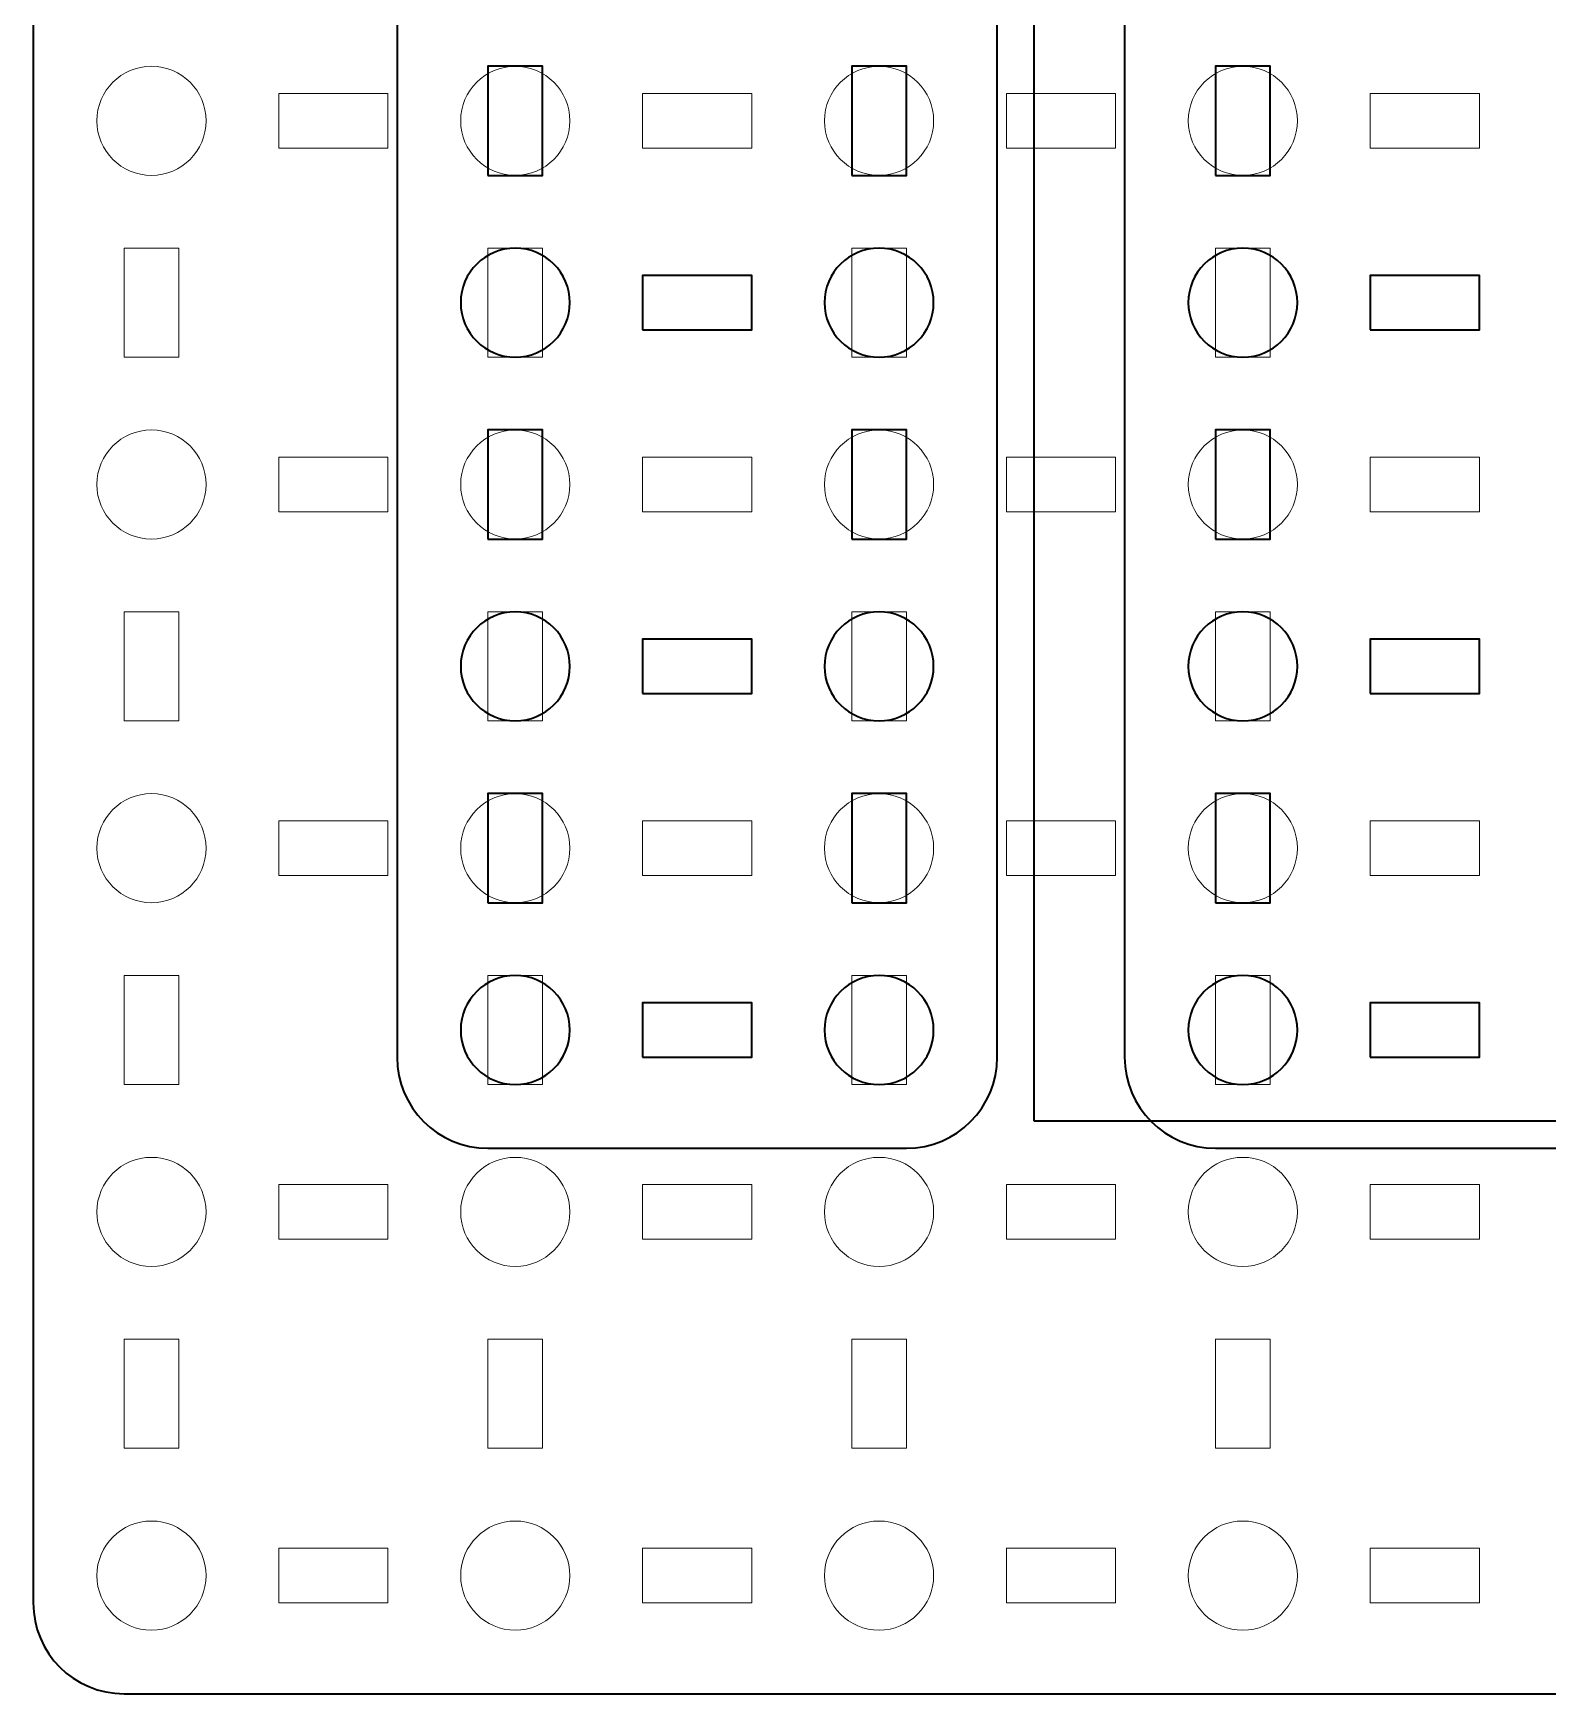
# Model space of a CAD drawing. Header units: centimetres. Extents: x -40 to 171, y -20 to 141.
# Drawn here: x -1.15 to 7.18, y 54.5 to 63.63 of the extents above; entities that cross this region are included whole.
import ezdxf

# ---------------------------------------------------------------- set-up
doc = ezdxf.new("R2010")
doc.units = ezdxf.units.CM
doc.header["$MEASUREMENT"] = 0
doc.layers.add('Layer 1', color=7, linetype='Continuous')

msp = doc.modelspace()

# ---------------------------------------------------------------- linework, layer by layer
at = {"layer": 'Layer 1', "color": 250, "lineweight": 35}
for points, knots in [([(17.65, 54.5), (17.65, 54.5), (-0.65, 54.5), (-0.65, 54.5), (-0.65, 54.5), (-0.92609, 54.5), (-1.15, 54.72391), (-1.15, 55), (-1.15, 55), (-1.15, 55), (-1.15, 81.3), (-1.15, 81.3), (-1.15, 81.3), (-1.15, 81.57609), (-0.92609, 81.8), (-0.65, 81.8), (-0.65, 81.8), (-0.65, 81.8), (17.65, 81.8), (17.65, 81.8), (17.65, 81.8), (17.92609, 81.8), (18.15, 81.57609), (18.15, 81.3), (18.15, 81.3), (18.15, 81.3), (18.15, 55), (18.15, 55), (18.15, 55), (18.15, 54.72391), (17.92609, 54.5), (17.65, 54.5)], [0, 0, 0, 0, 0.125, 0.125, 0.125, 0.125, 0.25, 0.25, 0.25, 0.25, 0.375, 0.375, 0.375, 0.375, 0.5, 0.5, 0.5, 0.5, 0.625, 0.625, 0.625, 0.625, 0.75, 0.75, 0.75, 0.75, 0.875, 0.875, 0.875, 0.875, 1, 1, 1, 1]), ([(3.65, 57.5), (3.65, 57.5), (1.35, 57.5), (1.35, 57.5), (1.35, 57.5), (1.07391, 57.5), (0.85, 57.72391), (0.85, 58), (0.85, 58), (0.85, 58), (0.85, 72.3), (0.85, 72.3), (0.85, 72.3), (0.85, 72.57609), (1.07391, 72.8), (1.35, 72.8), (1.35, 72.8), (1.35, 72.8), (3.65, 72.8), (3.65, 72.8), (3.65, 72.8), (3.92609, 72.8), (4.15, 72.57609), (4.15, 72.3), (4.15, 72.3), (4.15, 72.3), (4.15, 58), (4.15, 58), (4.15, 58), (4.15, 57.72391), (3.92609, 57.5), (3.65, 57.5)], [0, 0, 0, 0, 0.125, 0.125, 0.125, 0.125, 0.25, 0.25, 0.25, 0.25, 0.375, 0.375, 0.375, 0.375, 0.5, 0.5, 0.5, 0.5, 0.625, 0.625, 0.625, 0.625, 0.75, 0.75, 0.75, 0.75, 0.875, 0.875, 0.875, 0.875, 1, 1, 1, 1]), ([(11.65, 57.5), (11.65, 57.5), (5.35, 57.5), (5.35, 57.5), (5.35, 57.5), (5.07391, 57.5), (4.85, 57.72391), (4.85, 58), (4.85, 58), (4.85, 58), (4.85, 72.3), (4.85, 72.3), (4.85, 72.3), (4.85, 72.57609), (5.07391, 72.8), (5.35, 72.8), (5.35, 72.8), (5.35, 72.8), (11.65, 72.8), (11.65, 72.8), (11.65, 72.8), (11.92609, 72.8), (12.15, 72.57609), (12.15, 72.3), (12.15, 72.3), (12.15, 72.3), (12.15, 58), (12.15, 58), (12.15, 58), (12.15, 57.72391), (11.92609, 57.5), (11.65, 57.5)], [0, 0, 0, 0, 0.125, 0.125, 0.125, 0.125, 0.25, 0.25, 0.25, 0.25, 0.375, 0.375, 0.375, 0.375, 0.5, 0.5, 0.5, 0.5, 0.625, 0.625, 0.625, 0.625, 0.75, 0.75, 0.75, 0.75, 0.875, 0.875, 0.875, 0.875, 1, 1, 1, 1]), ([(1.35, 62.85), (1.35, 62.85), (1.35, 63.45), (1.35, 63.45), (1.35, 63.45), (1.35, 63.45), (1.65, 63.45), (1.65, 63.45), (1.65, 63.45), (1.65, 63.45), (1.65, 62.85), (1.65, 62.85), (1.65, 62.85), (1.65, 62.85), (1.35, 62.85), (1.35, 62.85)], [0, 0, 0, 0, 0.25, 0.25, 0.25, 0.25, 0.5, 0.5, 0.5, 0.5, 0.75, 0.75, 0.75, 0.75, 1, 1, 1, 1]), ([(3.35, 62.85), (3.35, 62.85), (3.35, 63.45), (3.35, 63.45), (3.35, 63.45), (3.35, 63.45), (3.65, 63.45), (3.65, 63.45), (3.65, 63.45), (3.65, 63.45), (3.65, 62.85), (3.65, 62.85), (3.65, 62.85), (3.65, 62.85), (3.35, 62.85), (3.35, 62.85)], [0, 0, 0, 0, 0.25, 0.25, 0.25, 0.25, 0.5, 0.5, 0.5, 0.5, 0.75, 0.75, 0.75, 0.75, 1, 1, 1, 1]), ([(5.35, 62.85), (5.35, 62.85), (5.35, 63.45), (5.35, 63.45), (5.35, 63.45), (5.35, 63.45), (5.65, 63.45), (5.65, 63.45), (5.65, 63.45), (5.65, 63.45), (5.65, 62.85), (5.65, 62.85), (5.65, 62.85), (5.65, 62.85), (5.35, 62.85), (5.35, 62.85)], [0, 0, 0, 0, 0.25, 0.25, 0.25, 0.25, 0.5, 0.5, 0.5, 0.5, 0.75, 0.75, 0.75, 0.75, 1, 1, 1, 1]), ([(1.2, 62.15), (1.2, 62.31566), (1.33434, 62.45), (1.5, 62.45), (1.5, 62.45), (1.66566, 62.45), (1.8, 62.31566), (1.8, 62.15), (1.8, 62.15), (1.8, 61.98434), (1.66566, 61.85), (1.5, 61.85), (1.5, 61.85), (1.33434, 61.85), (1.2, 61.98434), (1.2, 62.15)], [0, 0, 0, 0, 0.25, 0.25, 0.25, 0.25, 0.5, 0.5, 0.5, 0.5, 0.75, 0.75, 0.75, 0.75, 1, 1, 1, 1]), ([(3.2, 62.15), (3.2, 62.31566), (3.33434, 62.45), (3.5, 62.45), (3.5, 62.45), (3.66566, 62.45), (3.8, 62.31566), (3.8, 62.15), (3.8, 62.15), (3.8, 61.98434), (3.66566, 61.85), (3.5, 61.85), (3.5, 61.85), (3.33434, 61.85), (3.2, 61.98434), (3.2, 62.15)], [0, 0, 0, 0, 0.25, 0.25, 0.25, 0.25, 0.5, 0.5, 0.5, 0.5, 0.75, 0.75, 0.75, 0.75, 1, 1, 1, 1]), ([(5.2, 62.15), (5.2, 62.31566), (5.33434, 62.45), (5.5, 62.45), (5.5, 62.45), (5.66566, 62.45), (5.8, 62.31566), (5.8, 62.15), (5.8, 62.15), (5.8, 61.98434), (5.66566, 61.85), (5.5, 61.85), (5.5, 61.85), (5.33434, 61.85), (5.2, 61.98434), (5.2, 62.15)], [0, 0, 0, 0, 0.25, 0.25, 0.25, 0.25, 0.5, 0.5, 0.5, 0.5, 0.75, 0.75, 0.75, 0.75, 1, 1, 1, 1]), ([(2.2, 62), (2.2, 62), (2.2, 62.3), (2.2, 62.3), (2.2, 62.3), (2.2, 62.3), (2.8, 62.3), (2.8, 62.3), (2.8, 62.3), (2.8, 62.3), (2.8, 62), (2.8, 62), (2.8, 62), (2.8, 62), (2.2, 62), (2.2, 62)], [0, 0, 0, 0, 0.25, 0.25, 0.25, 0.25, 0.5, 0.5, 0.5, 0.5, 0.75, 0.75, 0.75, 0.75, 1, 1, 1, 1]), ([(6.2, 62), (6.2, 62), (6.2, 62.3), (6.2, 62.3), (6.2, 62.3), (6.2, 62.3), (6.8, 62.3), (6.8, 62.3), (6.8, 62.3), (6.8, 62.3), (6.8, 62), (6.8, 62), (6.8, 62), (6.8, 62), (6.2, 62), (6.2, 62)], [0, 0, 0, 0, 0.25, 0.25, 0.25, 0.25, 0.5, 0.5, 0.5, 0.5, 0.75, 0.75, 0.75, 0.75, 1, 1, 1, 1]), ([(1.35, 60.85), (1.35, 60.85), (1.35, 61.45), (1.35, 61.45), (1.35, 61.45), (1.35, 61.45), (1.65, 61.45), (1.65, 61.45), (1.65, 61.45), (1.65, 61.45), (1.65, 60.85), (1.65, 60.85), (1.65, 60.85), (1.65, 60.85), (1.35, 60.85), (1.35, 60.85)], [0, 0, 0, 0, 0.25, 0.25, 0.25, 0.25, 0.5, 0.5, 0.5, 0.5, 0.75, 0.75, 0.75, 0.75, 1, 1, 1, 1]), ([(3.35, 60.85), (3.35, 60.85), (3.35, 61.45), (3.35, 61.45), (3.35, 61.45), (3.35, 61.45), (3.65, 61.45), (3.65, 61.45), (3.65, 61.45), (3.65, 61.45), (3.65, 60.85), (3.65, 60.85), (3.65, 60.85), (3.65, 60.85), (3.35, 60.85), (3.35, 60.85)], [0, 0, 0, 0, 0.25, 0.25, 0.25, 0.25, 0.5, 0.5, 0.5, 0.5, 0.75, 0.75, 0.75, 0.75, 1, 1, 1, 1]), ([(5.35, 60.85), (5.35, 60.85), (5.35, 61.45), (5.35, 61.45), (5.35, 61.45), (5.35, 61.45), (5.65, 61.45), (5.65, 61.45), (5.65, 61.45), (5.65, 61.45), (5.65, 60.85), (5.65, 60.85), (5.65, 60.85), (5.65, 60.85), (5.35, 60.85), (5.35, 60.85)], [0, 0, 0, 0, 0.25, 0.25, 0.25, 0.25, 0.5, 0.5, 0.5, 0.5, 0.75, 0.75, 0.75, 0.75, 1, 1, 1, 1]), ([(1.2, 60.15), (1.2, 60.31566), (1.33434, 60.45), (1.5, 60.45), (1.5, 60.45), (1.66566, 60.45), (1.8, 60.31566), (1.8, 60.15), (1.8, 60.15), (1.8, 59.98434), (1.66566, 59.85), (1.5, 59.85), (1.5, 59.85), (1.33434, 59.85), (1.2, 59.98434), (1.2, 60.15)], [0, 0, 0, 0, 0.25, 0.25, 0.25, 0.25, 0.5, 0.5, 0.5, 0.5, 0.75, 0.75, 0.75, 0.75, 1, 1, 1, 1]), ([(3.2, 60.15), (3.2, 60.31566), (3.33434, 60.45), (3.5, 60.45), (3.5, 60.45), (3.66566, 60.45), (3.8, 60.31566), (3.8, 60.15), (3.8, 60.15), (3.8, 59.98434), (3.66566, 59.85), (3.5, 59.85), (3.5, 59.85), (3.33434, 59.85), (3.2, 59.98434), (3.2, 60.15)], [0, 0, 0, 0, 0.25, 0.25, 0.25, 0.25, 0.5, 0.5, 0.5, 0.5, 0.75, 0.75, 0.75, 0.75, 1, 1, 1, 1]), ([(5.2, 60.15), (5.2, 60.31566), (5.33434, 60.45), (5.5, 60.45), (5.5, 60.45), (5.66566, 60.45), (5.8, 60.31566), (5.8, 60.15), (5.8, 60.15), (5.8, 59.98434), (5.66566, 59.85), (5.5, 59.85), (5.5, 59.85), (5.33434, 59.85), (5.2, 59.98434), (5.2, 60.15)], [0, 0, 0, 0, 0.25, 0.25, 0.25, 0.25, 0.5, 0.5, 0.5, 0.5, 0.75, 0.75, 0.75, 0.75, 1, 1, 1, 1]), ([(2.2, 60), (2.2, 60), (2.2, 60.3), (2.2, 60.3), (2.2, 60.3), (2.2, 60.3), (2.8, 60.3), (2.8, 60.3), (2.8, 60.3), (2.8, 60.3), (2.8, 60), (2.8, 60), (2.8, 60), (2.8, 60), (2.2, 60), (2.2, 60)], [0, 0, 0, 0, 0.25, 0.25, 0.25, 0.25, 0.5, 0.5, 0.5, 0.5, 0.75, 0.75, 0.75, 0.75, 1, 1, 1, 1]), ([(6.2, 60), (6.2, 60), (6.2, 60.3), (6.2, 60.3), (6.2, 60.3), (6.2, 60.3), (6.8, 60.3), (6.8, 60.3), (6.8, 60.3), (6.8, 60.3), (6.8, 60), (6.8, 60), (6.8, 60), (6.8, 60), (6.2, 60), (6.2, 60)], [0, 0, 0, 0, 0.25, 0.25, 0.25, 0.25, 0.5, 0.5, 0.5, 0.5, 0.75, 0.75, 0.75, 0.75, 1, 1, 1, 1]), ([(1.35, 58.85), (1.35, 58.85), (1.35, 59.45), (1.35, 59.45), (1.35, 59.45), (1.35, 59.45), (1.65, 59.45), (1.65, 59.45), (1.65, 59.45), (1.65, 59.45), (1.65, 58.85), (1.65, 58.85), (1.65, 58.85), (1.65, 58.85), (1.35, 58.85), (1.35, 58.85)], [0, 0, 0, 0, 0.25, 0.25, 0.25, 0.25, 0.5, 0.5, 0.5, 0.5, 0.75, 0.75, 0.75, 0.75, 1, 1, 1, 1]), ([(3.35, 58.85), (3.35, 58.85), (3.35, 59.45), (3.35, 59.45), (3.35, 59.45), (3.35, 59.45), (3.65, 59.45), (3.65, 59.45), (3.65, 59.45), (3.65, 59.45), (3.65, 58.85), (3.65, 58.85), (3.65, 58.85), (3.65, 58.85), (3.35, 58.85), (3.35, 58.85)], [0, 0, 0, 0, 0.25, 0.25, 0.25, 0.25, 0.5, 0.5, 0.5, 0.5, 0.75, 0.75, 0.75, 0.75, 1, 1, 1, 1]), ([(5.35, 58.85), (5.35, 58.85), (5.35, 59.45), (5.35, 59.45), (5.35, 59.45), (5.35, 59.45), (5.65, 59.45), (5.65, 59.45), (5.65, 59.45), (5.65, 59.45), (5.65, 58.85), (5.65, 58.85), (5.65, 58.85), (5.65, 58.85), (5.35, 58.85), (5.35, 58.85)], [0, 0, 0, 0, 0.25, 0.25, 0.25, 0.25, 0.5, 0.5, 0.5, 0.5, 0.75, 0.75, 0.75, 0.75, 1, 1, 1, 1]), ([(1.2, 58.15), (1.2, 58.31566), (1.33434, 58.45), (1.5, 58.45), (1.5, 58.45), (1.66566, 58.45), (1.8, 58.31566), (1.8, 58.15), (1.8, 58.15), (1.8, 57.98434), (1.66566, 57.85), (1.5, 57.85), (1.5, 57.85), (1.33434, 57.85), (1.2, 57.98434), (1.2, 58.15)], [0, 0, 0, 0, 0.25, 0.25, 0.25, 0.25, 0.5, 0.5, 0.5, 0.5, 0.75, 0.75, 0.75, 0.75, 1, 1, 1, 1]), ([(3.2, 58.15), (3.2, 58.31566), (3.33434, 58.45), (3.5, 58.45), (3.5, 58.45), (3.66566, 58.45), (3.8, 58.31566), (3.8, 58.15), (3.8, 58.15), (3.8, 57.98434), (3.66566, 57.85), (3.5, 57.85), (3.5, 57.85), (3.33434, 57.85), (3.2, 57.98434), (3.2, 58.15)], [0, 0, 0, 0, 0.25, 0.25, 0.25, 0.25, 0.5, 0.5, 0.5, 0.5, 0.75, 0.75, 0.75, 0.75, 1, 1, 1, 1]), ([(5.2, 58.15), (5.2, 58.31566), (5.33434, 58.45), (5.5, 58.45), (5.5, 58.45), (5.66566, 58.45), (5.8, 58.31566), (5.8, 58.15), (5.8, 58.15), (5.8, 57.98434), (5.66566, 57.85), (5.5, 57.85), (5.5, 57.85), (5.33434, 57.85), (5.2, 57.98434), (5.2, 58.15)], [0, 0, 0, 0, 0.25, 0.25, 0.25, 0.25, 0.5, 0.5, 0.5, 0.5, 0.75, 0.75, 0.75, 0.75, 1, 1, 1, 1]), ([(2.2, 58), (2.2, 58), (2.2, 58.3), (2.2, 58.3), (2.2, 58.3), (2.2, 58.3), (2.8, 58.3), (2.8, 58.3), (2.8, 58.3), (2.8, 58.3), (2.8, 58), (2.8, 58), (2.8, 58), (2.8, 58), (2.2, 58), (2.2, 58)], [0, 0, 0, 0, 0.25, 0.25, 0.25, 0.25, 0.5, 0.5, 0.5, 0.5, 0.75, 0.75, 0.75, 0.75, 1, 1, 1, 1]), ([(6.2, 58), (6.2, 58), (6.2, 58.3), (6.2, 58.3), (6.2, 58.3), (6.2, 58.3), (6.8, 58.3), (6.8, 58.3), (6.8, 58.3), (6.8, 58.3), (6.8, 58), (6.8, 58), (6.8, 58), (6.8, 58), (6.2, 58), (6.2, 58)], [0, 0, 0, 0, 0.25, 0.25, 0.25, 0.25, 0.5, 0.5, 0.5, 0.5, 0.75, 0.75, 0.75, 0.75, 1, 1, 1, 1])]:
    msp.add_open_spline(points, degree=3, knots=knots, dxfattribs=at)
at = {"layer": 'Layer 1', "color": 142, "lineweight": 35}
msp.add_open_spline([(4.35, 57.65), (4.35, 57.65), (4.35, 72.65), (4.35, 72.65), (4.35, 72.65), (4.35, 72.65), (12.65, 72.65), (12.65, 72.65), (12.65, 72.65), (12.65, 72.65), (12.65, 57.65), (12.65, 57.65), (12.65, 57.65), (12.65, 57.65), (4.35, 57.65), (4.35, 57.65)], degree=3, knots=[0, 0, 0, 0, 0.25, 0.25, 0.25, 0.25, 0.5, 0.5, 0.5, 0.5, 0.75, 0.75, 0.75, 0.75, 1, 1, 1, 1], dxfattribs=at)
at = {"layer": 'Layer 1', "color": 250, "lineweight": 20}
for points in [[(-0.8, 63.15), (-0.8, 63.31566), (-0.66566, 63.45), (-0.5, 63.45), (-0.5, 63.45), (-0.33434, 63.45), (-0.2, 63.31566), (-0.2, 63.15), (-0.2, 63.15), (-0.2, 62.98434), (-0.33434, 62.85), (-0.5, 62.85), (-0.5, 62.85), (-0.66566, 62.85), (-0.8, 62.98434), (-0.8, 63.15)], [(1.2, 63.15), (1.2, 63.31566), (1.33434, 63.45), (1.5, 63.45), (1.5, 63.45), (1.66566, 63.45), (1.8, 63.31566), (1.8, 63.15), (1.8, 63.15), (1.8, 62.98434), (1.66566, 62.85), (1.5, 62.85), (1.5, 62.85), (1.33434, 62.85), (1.2, 62.98434), (1.2, 63.15)], [(3.2, 63.15), (3.2, 63.31566), (3.33434, 63.45), (3.5, 63.45), (3.5, 63.45), (3.66566, 63.45), (3.8, 63.31566), (3.8, 63.15), (3.8, 63.15), (3.8, 62.98434), (3.66566, 62.85), (3.5, 62.85), (3.5, 62.85), (3.33434, 62.85), (3.2, 62.98434), (3.2, 63.15)], [(5.2, 63.15), (5.2, 63.31566), (5.33434, 63.45), (5.5, 63.45), (5.5, 63.45), (5.66566, 63.45), (5.8, 63.31566), (5.8, 63.15), (5.8, 63.15), (5.8, 62.98434), (5.66566, 62.85), (5.5, 62.85), (5.5, 62.85), (5.33434, 62.85), (5.2, 62.98434), (5.2, 63.15)], [(0.2, 63), (0.2, 63), (0.2, 63.3), (0.2, 63.3), (0.2, 63.3), (0.2, 63.3), (0.8, 63.3), (0.8, 63.3), (0.8, 63.3), (0.8, 63.3), (0.8, 63), (0.8, 63), (0.8, 63), (0.8, 63), (0.2, 63), (0.2, 63)], [(2.2, 63), (2.2, 63), (2.2, 63.3), (2.2, 63.3), (2.2, 63.3), (2.2, 63.3), (2.8, 63.3), (2.8, 63.3), (2.8, 63.3), (2.8, 63.3), (2.8, 63), (2.8, 63), (2.8, 63), (2.8, 63), (2.2, 63), (2.2, 63)], [(4.2, 63), (4.2, 63), (4.2, 63.3), (4.2, 63.3), (4.2, 63.3), (4.2, 63.3), (4.8, 63.3), (4.8, 63.3), (4.8, 63.3), (4.8, 63.3), (4.8, 63), (4.8, 63), (4.8, 63), (4.8, 63), (4.2, 63), (4.2, 63)], [(6.2, 63), (6.2, 63), (6.2, 63.3), (6.2, 63.3), (6.2, 63.3), (6.2, 63.3), (6.8, 63.3), (6.8, 63.3), (6.8, 63.3), (6.8, 63.3), (6.8, 63), (6.8, 63), (6.8, 63), (6.8, 63), (6.2, 63), (6.2, 63)], [(-0.65, 61.85), (-0.65, 61.85), (-0.65, 62.45), (-0.65, 62.45), (-0.65, 62.45), (-0.65, 62.45), (-0.35, 62.45), (-0.35, 62.45), (-0.35, 62.45), (-0.35, 62.45), (-0.35, 61.85), (-0.35, 61.85), (-0.35, 61.85), (-0.35, 61.85), (-0.65, 61.85), (-0.65, 61.85)], [(1.35, 61.85), (1.35, 61.85), (1.35, 62.45), (1.35, 62.45), (1.35, 62.45), (1.35, 62.45), (1.65, 62.45), (1.65, 62.45), (1.65, 62.45), (1.65, 62.45), (1.65, 61.85), (1.65, 61.85), (1.65, 61.85), (1.65, 61.85), (1.35, 61.85), (1.35, 61.85)], [(3.35, 61.85), (3.35, 61.85), (3.35, 62.45), (3.35, 62.45), (3.35, 62.45), (3.35, 62.45), (3.65, 62.45), (3.65, 62.45), (3.65, 62.45), (3.65, 62.45), (3.65, 61.85), (3.65, 61.85), (3.65, 61.85), (3.65, 61.85), (3.35, 61.85), (3.35, 61.85)], [(5.35, 61.85), (5.35, 61.85), (5.35, 62.45), (5.35, 62.45), (5.35, 62.45), (5.35, 62.45), (5.65, 62.45), (5.65, 62.45), (5.65, 62.45), (5.65, 62.45), (5.65, 61.85), (5.65, 61.85), (5.65, 61.85), (5.65, 61.85), (5.35, 61.85), (5.35, 61.85)], [(-0.8, 61.15), (-0.8, 61.31566), (-0.66566, 61.45), (-0.5, 61.45), (-0.5, 61.45), (-0.33434, 61.45), (-0.2, 61.31566), (-0.2, 61.15), (-0.2, 61.15), (-0.2, 60.98434), (-0.33434, 60.85), (-0.5, 60.85), (-0.5, 60.85), (-0.66566, 60.85), (-0.8, 60.98434), (-0.8, 61.15)], [(1.2, 61.15), (1.2, 61.31566), (1.33434, 61.45), (1.5, 61.45), (1.5, 61.45), (1.66566, 61.45), (1.8, 61.31566), (1.8, 61.15), (1.8, 61.15), (1.8, 60.98434), (1.66566, 60.85), (1.5, 60.85), (1.5, 60.85), (1.33434, 60.85), (1.2, 60.98434), (1.2, 61.15)], [(3.2, 61.15), (3.2, 61.31566), (3.33434, 61.45), (3.5, 61.45), (3.5, 61.45), (3.66566, 61.45), (3.8, 61.31566), (3.8, 61.15), (3.8, 61.15), (3.8, 60.98434), (3.66566, 60.85), (3.5, 60.85), (3.5, 60.85), (3.33434, 60.85), (3.2, 60.98434), (3.2, 61.15)], [(5.2, 61.15), (5.2, 61.31566), (5.33434, 61.45), (5.5, 61.45), (5.5, 61.45), (5.66566, 61.45), (5.8, 61.31566), (5.8, 61.15), (5.8, 61.15), (5.8, 60.98434), (5.66566, 60.85), (5.5, 60.85), (5.5, 60.85), (5.33434, 60.85), (5.2, 60.98434), (5.2, 61.15)], [(0.2, 61), (0.2, 61), (0.2, 61.3), (0.2, 61.3), (0.2, 61.3), (0.2, 61.3), (0.8, 61.3), (0.8, 61.3), (0.8, 61.3), (0.8, 61.3), (0.8, 61), (0.8, 61), (0.8, 61), (0.8, 61), (0.2, 61), (0.2, 61)], [(2.2, 61), (2.2, 61), (2.2, 61.3), (2.2, 61.3), (2.2, 61.3), (2.2, 61.3), (2.8, 61.3), (2.8, 61.3), (2.8, 61.3), (2.8, 61.3), (2.8, 61), (2.8, 61), (2.8, 61), (2.8, 61), (2.2, 61), (2.2, 61)], [(4.2, 61), (4.2, 61), (4.2, 61.3), (4.2, 61.3), (4.2, 61.3), (4.2, 61.3), (4.8, 61.3), (4.8, 61.3), (4.8, 61.3), (4.8, 61.3), (4.8, 61), (4.8, 61), (4.8, 61), (4.8, 61), (4.2, 61), (4.2, 61)], [(6.2, 61), (6.2, 61), (6.2, 61.3), (6.2, 61.3), (6.2, 61.3), (6.2, 61.3), (6.8, 61.3), (6.8, 61.3), (6.8, 61.3), (6.8, 61.3), (6.8, 61), (6.8, 61), (6.8, 61), (6.8, 61), (6.2, 61), (6.2, 61)], [(-0.65, 59.85), (-0.65, 59.85), (-0.65, 60.45), (-0.65, 60.45), (-0.65, 60.45), (-0.65, 60.45), (-0.35, 60.45), (-0.35, 60.45), (-0.35, 60.45), (-0.35, 60.45), (-0.35, 59.85), (-0.35, 59.85), (-0.35, 59.85), (-0.35, 59.85), (-0.65, 59.85), (-0.65, 59.85)], [(1.35, 59.85), (1.35, 59.85), (1.35, 60.45), (1.35, 60.45), (1.35, 60.45), (1.35, 60.45), (1.65, 60.45), (1.65, 60.45), (1.65, 60.45), (1.65, 60.45), (1.65, 59.85), (1.65, 59.85), (1.65, 59.85), (1.65, 59.85), (1.35, 59.85), (1.35, 59.85)], [(3.35, 59.85), (3.35, 59.85), (3.35, 60.45), (3.35, 60.45), (3.35, 60.45), (3.35, 60.45), (3.65, 60.45), (3.65, 60.45), (3.65, 60.45), (3.65, 60.45), (3.65, 59.85), (3.65, 59.85), (3.65, 59.85), (3.65, 59.85), (3.35, 59.85), (3.35, 59.85)], [(5.35, 59.85), (5.35, 59.85), (5.35, 60.45), (5.35, 60.45), (5.35, 60.45), (5.35, 60.45), (5.65, 60.45), (5.65, 60.45), (5.65, 60.45), (5.65, 60.45), (5.65, 59.85), (5.65, 59.85), (5.65, 59.85), (5.65, 59.85), (5.35, 59.85), (5.35, 59.85)], [(-0.8, 59.15), (-0.8, 59.31566), (-0.66566, 59.45), (-0.5, 59.45), (-0.5, 59.45), (-0.33434, 59.45), (-0.2, 59.31566), (-0.2, 59.15), (-0.2, 59.15), (-0.2, 58.98434), (-0.33434, 58.85), (-0.5, 58.85), (-0.5, 58.85), (-0.66566, 58.85), (-0.8, 58.98434), (-0.8, 59.15)], [(1.2, 59.15), (1.2, 59.31566), (1.33434, 59.45), (1.5, 59.45), (1.5, 59.45), (1.66566, 59.45), (1.8, 59.31566), (1.8, 59.15), (1.8, 59.15), (1.8, 58.98434), (1.66566, 58.85), (1.5, 58.85), (1.5, 58.85), (1.33434, 58.85), (1.2, 58.98434), (1.2, 59.15)], [(3.2, 59.15), (3.2, 59.31566), (3.33434, 59.45), (3.5, 59.45), (3.5, 59.45), (3.66566, 59.45), (3.8, 59.31566), (3.8, 59.15), (3.8, 59.15), (3.8, 58.98434), (3.66566, 58.85), (3.5, 58.85), (3.5, 58.85), (3.33434, 58.85), (3.2, 58.98434), (3.2, 59.15)], [(5.2, 59.15), (5.2, 59.31566), (5.33434, 59.45), (5.5, 59.45), (5.5, 59.45), (5.66566, 59.45), (5.8, 59.31566), (5.8, 59.15), (5.8, 59.15), (5.8, 58.98434), (5.66566, 58.85), (5.5, 58.85), (5.5, 58.85), (5.33434, 58.85), (5.2, 58.98434), (5.2, 59.15)], [(0.2, 59), (0.2, 59), (0.2, 59.3), (0.2, 59.3), (0.2, 59.3), (0.2, 59.3), (0.8, 59.3), (0.8, 59.3), (0.8, 59.3), (0.8, 59.3), (0.8, 59), (0.8, 59), (0.8, 59), (0.8, 59), (0.2, 59), (0.2, 59)], [(2.2, 59), (2.2, 59), (2.2, 59.3), (2.2, 59.3), (2.2, 59.3), (2.2, 59.3), (2.8, 59.3), (2.8, 59.3), (2.8, 59.3), (2.8, 59.3), (2.8, 59), (2.8, 59), (2.8, 59), (2.8, 59), (2.2, 59), (2.2, 59)], [(4.2, 59), (4.2, 59), (4.2, 59.3), (4.2, 59.3), (4.2, 59.3), (4.2, 59.3), (4.8, 59.3), (4.8, 59.3), (4.8, 59.3), (4.8, 59.3), (4.8, 59), (4.8, 59), (4.8, 59), (4.8, 59), (4.2, 59), (4.2, 59)], [(6.2, 59), (6.2, 59), (6.2, 59.3), (6.2, 59.3), (6.2, 59.3), (6.2, 59.3), (6.8, 59.3), (6.8, 59.3), (6.8, 59.3), (6.8, 59.3), (6.8, 59), (6.8, 59), (6.8, 59), (6.8, 59), (6.2, 59), (6.2, 59)], [(-0.65, 57.85), (-0.65, 57.85), (-0.65, 58.45), (-0.65, 58.45), (-0.65, 58.45), (-0.65, 58.45), (-0.35, 58.45), (-0.35, 58.45), (-0.35, 58.45), (-0.35, 58.45), (-0.35, 57.85), (-0.35, 57.85), (-0.35, 57.85), (-0.35, 57.85), (-0.65, 57.85), (-0.65, 57.85)], [(1.35, 57.85), (1.35, 57.85), (1.35, 58.45), (1.35, 58.45), (1.35, 58.45), (1.35, 58.45), (1.65, 58.45), (1.65, 58.45), (1.65, 58.45), (1.65, 58.45), (1.65, 57.85), (1.65, 57.85), (1.65, 57.85), (1.65, 57.85), (1.35, 57.85), (1.35, 57.85)], [(3.35, 57.85), (3.35, 57.85), (3.35, 58.45), (3.35, 58.45), (3.35, 58.45), (3.35, 58.45), (3.65, 58.45), (3.65, 58.45), (3.65, 58.45), (3.65, 58.45), (3.65, 57.85), (3.65, 57.85), (3.65, 57.85), (3.65, 57.85), (3.35, 57.85), (3.35, 57.85)], [(5.35, 57.85), (5.35, 57.85), (5.35, 58.45), (5.35, 58.45), (5.35, 58.45), (5.35, 58.45), (5.65, 58.45), (5.65, 58.45), (5.65, 58.45), (5.65, 58.45), (5.65, 57.85), (5.65, 57.85), (5.65, 57.85), (5.65, 57.85), (5.35, 57.85), (5.35, 57.85)], [(-0.8, 57.15), (-0.8, 57.31566), (-0.66566, 57.45), (-0.5, 57.45), (-0.5, 57.45), (-0.33434, 57.45), (-0.2, 57.31566), (-0.2, 57.15), (-0.2, 57.15), (-0.2, 56.98434), (-0.33434, 56.85), (-0.5, 56.85), (-0.5, 56.85), (-0.66566, 56.85), (-0.8, 56.98434), (-0.8, 57.15)], [(1.2, 57.15), (1.2, 57.31566), (1.33434, 57.45), (1.5, 57.45), (1.5, 57.45), (1.66566, 57.45), (1.8, 57.31566), (1.8, 57.15), (1.8, 57.15), (1.8, 56.98434), (1.66566, 56.85), (1.5, 56.85), (1.5, 56.85), (1.33434, 56.85), (1.2, 56.98434), (1.2, 57.15)], [(3.2, 57.15), (3.2, 57.31566), (3.33434, 57.45), (3.5, 57.45), (3.5, 57.45), (3.66566, 57.45), (3.8, 57.31566), (3.8, 57.15), (3.8, 57.15), (3.8, 56.98434), (3.66566, 56.85), (3.5, 56.85), (3.5, 56.85), (3.33434, 56.85), (3.2, 56.98434), (3.2, 57.15)], [(5.2, 57.15), (5.2, 57.31566), (5.33434, 57.45), (5.5, 57.45), (5.5, 57.45), (5.66566, 57.45), (5.8, 57.31566), (5.8, 57.15), (5.8, 57.15), (5.8, 56.98434), (5.66566, 56.85), (5.5, 56.85), (5.5, 56.85), (5.33434, 56.85), (5.2, 56.98434), (5.2, 57.15)], [(0.2, 57), (0.2, 57), (0.2, 57.3), (0.2, 57.3), (0.2, 57.3), (0.2, 57.3), (0.8, 57.3), (0.8, 57.3), (0.8, 57.3), (0.8, 57.3), (0.8, 57), (0.8, 57), (0.8, 57), (0.8, 57), (0.2, 57), (0.2, 57)], [(2.2, 57), (2.2, 57), (2.2, 57.3), (2.2, 57.3), (2.2, 57.3), (2.2, 57.3), (2.8, 57.3), (2.8, 57.3), (2.8, 57.3), (2.8, 57.3), (2.8, 57), (2.8, 57), (2.8, 57), (2.8, 57), (2.2, 57), (2.2, 57)], [(4.2, 57), (4.2, 57), (4.2, 57.3), (4.2, 57.3), (4.2, 57.3), (4.2, 57.3), (4.8, 57.3), (4.8, 57.3), (4.8, 57.3), (4.8, 57.3), (4.8, 57), (4.8, 57), (4.8, 57), (4.8, 57), (4.2, 57), (4.2, 57)], [(6.2, 57), (6.2, 57), (6.2, 57.3), (6.2, 57.3), (6.2, 57.3), (6.2, 57.3), (6.8, 57.3), (6.8, 57.3), (6.8, 57.3), (6.8, 57.3), (6.8, 57), (6.8, 57), (6.8, 57), (6.8, 57), (6.2, 57), (6.2, 57)], [(-0.65, 55.85), (-0.65, 55.85), (-0.65, 56.45), (-0.65, 56.45), (-0.65, 56.45), (-0.65, 56.45), (-0.35, 56.45), (-0.35, 56.45), (-0.35, 56.45), (-0.35, 56.45), (-0.35, 55.85), (-0.35, 55.85), (-0.35, 55.85), (-0.35, 55.85), (-0.65, 55.85), (-0.65, 55.85)], [(1.35, 55.85), (1.35, 55.85), (1.35, 56.45), (1.35, 56.45), (1.35, 56.45), (1.35, 56.45), (1.65, 56.45), (1.65, 56.45), (1.65, 56.45), (1.65, 56.45), (1.65, 55.85), (1.65, 55.85), (1.65, 55.85), (1.65, 55.85), (1.35, 55.85), (1.35, 55.85)], [(3.35, 55.85), (3.35, 55.85), (3.35, 56.45), (3.35, 56.45), (3.35, 56.45), (3.35, 56.45), (3.65, 56.45), (3.65, 56.45), (3.65, 56.45), (3.65, 56.45), (3.65, 55.85), (3.65, 55.85), (3.65, 55.85), (3.65, 55.85), (3.35, 55.85), (3.35, 55.85)], [(5.35, 55.85), (5.35, 55.85), (5.35, 56.45), (5.35, 56.45), (5.35, 56.45), (5.35, 56.45), (5.65, 56.45), (5.65, 56.45), (5.65, 56.45), (5.65, 56.45), (5.65, 55.85), (5.65, 55.85), (5.65, 55.85), (5.65, 55.85), (5.35, 55.85), (5.35, 55.85)], [(-0.8, 55.15), (-0.8, 55.31566), (-0.66566, 55.45), (-0.5, 55.45), (-0.5, 55.45), (-0.33434, 55.45), (-0.2, 55.31566), (-0.2, 55.15), (-0.2, 55.15), (-0.2, 54.98434), (-0.33434, 54.85), (-0.5, 54.85), (-0.5, 54.85), (-0.66566, 54.85), (-0.8, 54.98434), (-0.8, 55.15)], [(1.2, 55.15), (1.2, 55.31566), (1.33434, 55.45), (1.5, 55.45), (1.5, 55.45), (1.66566, 55.45), (1.8, 55.31566), (1.8, 55.15), (1.8, 55.15), (1.8, 54.98434), (1.66566, 54.85), (1.5, 54.85), (1.5, 54.85), (1.33434, 54.85), (1.2, 54.98434), (1.2, 55.15)], [(3.2, 55.15), (3.2, 55.31566), (3.33434, 55.45), (3.5, 55.45), (3.5, 55.45), (3.66566, 55.45), (3.8, 55.31566), (3.8, 55.15), (3.8, 55.15), (3.8, 54.98434), (3.66566, 54.85), (3.5, 54.85), (3.5, 54.85), (3.33434, 54.85), (3.2, 54.98434), (3.2, 55.15)], [(5.2, 55.15), (5.2, 55.31566), (5.33434, 55.45), (5.5, 55.45), (5.5, 55.45), (5.66566, 55.45), (5.8, 55.31566), (5.8, 55.15), (5.8, 55.15), (5.8, 54.98434), (5.66566, 54.85), (5.5, 54.85), (5.5, 54.85), (5.33434, 54.85), (5.2, 54.98434), (5.2, 55.15)], [(0.2, 55), (0.2, 55), (0.2, 55.3), (0.2, 55.3), (0.2, 55.3), (0.2, 55.3), (0.8, 55.3), (0.8, 55.3), (0.8, 55.3), (0.8, 55.3), (0.8, 55), (0.8, 55), (0.8, 55), (0.8, 55), (0.2, 55), (0.2, 55)], [(2.2, 55), (2.2, 55), (2.2, 55.3), (2.2, 55.3), (2.2, 55.3), (2.2, 55.3), (2.8, 55.3), (2.8, 55.3), (2.8, 55.3), (2.8, 55.3), (2.8, 55), (2.8, 55), (2.8, 55), (2.8, 55), (2.2, 55), (2.2, 55)], [(4.2, 55), (4.2, 55), (4.2, 55.3), (4.2, 55.3), (4.2, 55.3), (4.2, 55.3), (4.8, 55.3), (4.8, 55.3), (4.8, 55.3), (4.8, 55.3), (4.8, 55), (4.8, 55), (4.8, 55), (4.8, 55), (4.2, 55), (4.2, 55)], [(6.2, 55), (6.2, 55), (6.2, 55.3), (6.2, 55.3), (6.2, 55.3), (6.2, 55.3), (6.8, 55.3), (6.8, 55.3), (6.8, 55.3), (6.8, 55.3), (6.8, 55), (6.8, 55), (6.8, 55), (6.8, 55), (6.2, 55), (6.2, 55)]]:
    msp.add_open_spline(points, degree=3, knots=[0, 0, 0, 0, 0.25, 0.25, 0.25, 0.25, 0.5, 0.5, 0.5, 0.5, 0.75, 0.75, 0.75, 0.75, 1, 1, 1, 1], dxfattribs=at)

doc.saveas('drawing.dxf')
